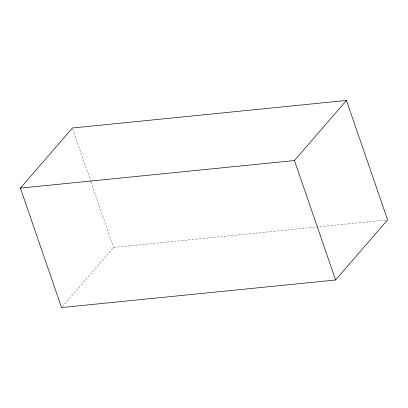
<?xml version="1.0" encoding="UTF-8"?>
<svg xmlns="http://www.w3.org/2000/svg" width="408" height="408" viewBox="0 0 408 408"><rect width="100%" height="100%" fill="white"/><g stroke="black" fill="none" stroke-linecap="round" stroke-linejoin="round"><path stroke-width="0.31" stroke-dasharray="2.04 1.53" d="M62.363 306.602L113.536 247.457L386.335 220.014M72.818 129.214L90.8 181.433M91.004 182.034L113.536 247.457"/><path stroke-width="0.61" d="M20.4 188.114L72.405 128.015L346.474 100.439L387.6 219.886L335.595 279.985L61.526 307.561L20.4 188.114L294.464 160.543L346.474 100.439M294.464 160.543L335.595 279.985"/></g></svg>
